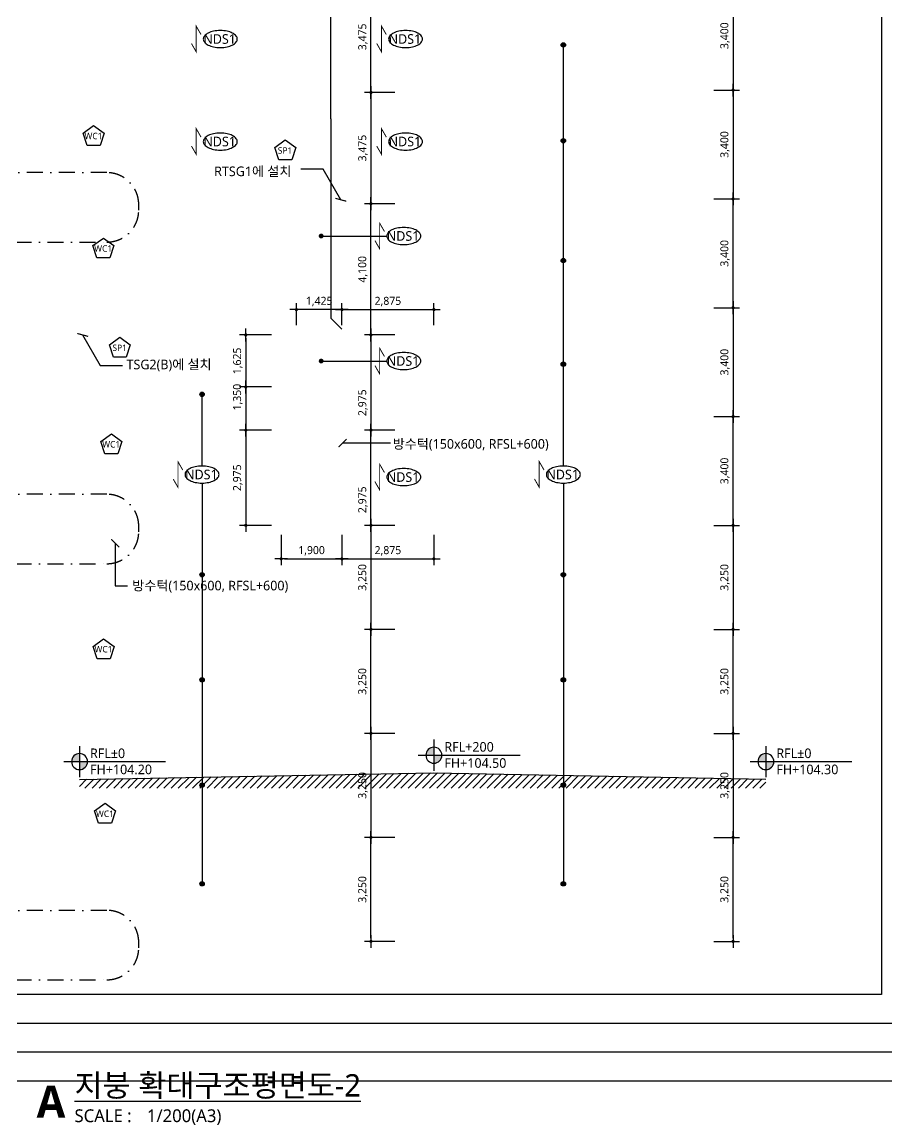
# Model space of a CAD drawing. Header units: millimetres. Extents: x 5446 to 585647, y 2414 to 57106.
# Drawn here: x 528522 to 555566, y 2528 to 36988 of the extents above; entities that cross this region are included whole.
import ezdxf
from ezdxf.enums import TextEntityAlignment as Align

# ---------------------------------------------------------------- set-up
doc = ezdxf.new("R2010")
doc.units = ezdxf.units.MM
doc.header["$LTSCALE"] = 100
doc.linetypes.add('DASHDOT-GAUN', pattern=[10, 5, -2.5, 0, -2.5])
doc.layers.get('DEFPOINTS').update_dxf_attribs({"color": 137})
for name, color, linetype in [('DIM-INT', 7, 'Continuous'), ('ELE-7', 7, 'Continuous'), ('HAT', 8, 'Continuous'), ('S-COL', 2, 'Continuous'), ('S-SYM', 6, 'Continuous'), ('SYM', 6, 'Continuous'), ('SYM-LEAD', 6, 'Continuous'), ('SYM-LEVEL', 7, 'Continuous'), ('TAG', 6, 'Continuous'), ('TEX', 3, 'Continuous'), ('TEXT', 3, 'Continuous')]:
    doc.layers.add(name, color=color, linetype=linetype)
doc.layers.add('TEMP', color=171, linetype='Continuous', plot=False)
doc.styles.add('$0$스타일1', font='malgun.ttf')
doc.styles.get("Standard").update_dxf_attribs({"font": 'malgun.ttf'})
doc.styles.add('스타일1', font='malgun.ttf')
doc.styles.add('스타일2', font='malgunbd.ttf')
doc.linetypes.add('WIREMESH2', pattern='A,5,-0.25,["X",Standard,S=1,R=0,X=-0.32,Y=-0.5],-0.25', length=5.5)
doc.dimstyles.new('CJA', dxfattribs={"dimscale": 300, "dimtxt": 2.7, "dimasz": 1, "dimexe": 2, "dimexo": 3, "dimgap": 1, "dimtad": 1, "dimdec": 0, "dimzin": 1, "dimdsep": 46, "dimlunit": 6, "dimtxsty": '$0$스타일1', "dimblk": 'CJDOT', "dimcen": 0.09, "dimdle": 1, "dimclrd": 256, "dimclre": 256, "dimclrt": 3, "dimadec": 0, "dimazin": 0, "dimtfac": 1, "dimtdec": 0, "dimtix": 1, "dimtmove": 2, "dimatfit": 3, "dimldrblk": 'CJDOT', "dimfxl": 1, "dimtolj": 1, "dimtzin": 1, "dimarcsym": 0})
doc.dimstyles.new('DIM-QD 1', dxfattribs={"dimtxt": 3, "dimasz": 1.5, "dimexe": 1, "dimexo": 0, "dimgap": 1, "dimtad": 1, "dimdec": 3, "dimdsep": 46, "dimlunit": 6, "dimtxsty": '스타일1', "dimblk1": 'ARCHTICK', "dimblk2": 'ARCHTICK', "dimsah": 1, "dimcen": 0, "dimclrd": 256, "dimclre": 256, "dimclrt": 3, "dimazin": 2, "dimtfac": 1, "dimtdec": 3, "dimtix": 1, "dimtmove": 2, "dimatfit": 3, "dimldrblk": 'ARCHTICK', "dimfxl": 1, "dimtolj": 1, "dimtzin": 0, "dimarcsym": 0})

# ---------------------------------------------------------------- blocks, each defined once
blk = doc.blocks.new('CJDOT')
blk.add_line((-2, 0), (2, 0))
at = {"const_width": 0.5}
blk.add_lwpolyline([(-0.25, 0, 1), (0.25, 0, 1)], format="xyb", close=True, dxfattribs=at)
blk = doc.blocks.new('*D182')
at = {"layer": 'DEFPOINTS', "color": 0, "transparency": 16777216}
for p in [(539432, 11512), (540480, 11512), (540480, 8262)]:
    blk.add_point(p, dxfattribs=at)
at = {"layer": 'DIM-INT', "lineweight": -2, "transparency": 16777216}
for p, q in [((540180, 11512), (539232, 11512)), ((539432, 8362), (539432, 11412)), ((540180, 8262), (539232, 8262))]:
    blk.add_line(p, q, dxfattribs=at)
at = {"layer": 'DIM-INT', "lineweight": -2, "transparency": 16777216, "xscale": 100, "yscale": 100, "zscale": 100}
for p, rotation in [((539432, 11512), 90), ((539432, 8262), 270)]:
    blk.add_blockref('CJDOT', p, dxfattribs=dict(at, rotation=rotation))
at = {"layer": 'DIM-INT', "color": 3, "transparency": 16777216, "insert": (539182, 9887), "char_height": 250, "attachment_point": 5, "rotation": 90, "style": '$0$스타일1'}
blk.add_mtext('\\A1;3,250', dxfattribs=at)
blk = doc.blocks.new('*D183')
at = {"layer": 'DEFPOINTS', "color": 0, "transparency": 16777216}
for p in [(540480, 14762), (539432, 11512), (540480, 11512)]:
    blk.add_point(p, dxfattribs=at)
at = {"layer": 'DIM-INT', "lineweight": -2, "transparency": 16777216}
for p, q in [((540180, 14762), (539232, 14762)), ((539432, 14662), (539432, 11612)), ((540180, 11512), (539232, 11512))]:
    blk.add_line(p, q, dxfattribs=at)
at = {"layer": 'DIM-INT', "lineweight": -2, "transparency": 16777216, "xscale": 100, "yscale": 100, "zscale": 100}
for p, rotation in [((539432, 14762), 90), ((539432, 11512), 270)]:
    blk.add_blockref('CJDOT', p, dxfattribs=dict(at, rotation=rotation))
at = {"layer": 'DIM-INT', "color": 3, "transparency": 16777216, "insert": (539182, 13137), "char_height": 250, "attachment_point": 5, "rotation": 90, "style": '$0$스타일1'}
blk.add_mtext('\\A1;3,250', dxfattribs=at)
blk = doc.blocks.new('*D184')
at = {"layer": 'DEFPOINTS', "color": 0, "transparency": 16777216}
for p in [(539432, 18012), (540480, 18012), (540480, 14762)]:
    blk.add_point(p, dxfattribs=at)
at = {"layer": 'DIM-INT', "lineweight": -2, "transparency": 16777216}
for p, q in [((540180, 18012), (539232, 18012)), ((539432, 14862), (539432, 17912)), ((540180, 14762), (539232, 14762))]:
    blk.add_line(p, q, dxfattribs=at)
at = {"layer": 'DIM-INT', "lineweight": -2, "transparency": 16777216, "xscale": 100, "yscale": 100, "zscale": 100}
for p, rotation in [((539432, 18012), 90), ((539432, 14762), 270)]:
    blk.add_blockref('CJDOT', p, dxfattribs=dict(at, rotation=rotation))
at = {"layer": 'DIM-INT', "color": 3, "transparency": 16777216, "insert": (539182, 16387), "char_height": 250, "attachment_point": 5, "rotation": 90, "style": '$0$스타일1'}
blk.add_mtext('\\A1;3,250', dxfattribs=at)
blk = doc.blocks.new('*D185')
at = {"layer": 'DEFPOINTS', "color": 0, "transparency": 16777216}
for p in [(540480, 21262), (539432, 18012), (540480, 18012)]:
    blk.add_point(p, dxfattribs=at)
at = {"layer": 'DIM-INT', "lineweight": -2, "transparency": 16777216}
for p, q in [((540180, 21262), (539232, 21262)), ((539432, 21162), (539432, 18112)), ((540180, 18012), (539232, 18012))]:
    blk.add_line(p, q, dxfattribs=at)
at = {"layer": 'DIM-INT', "lineweight": -2, "transparency": 16777216, "xscale": 100, "yscale": 100, "zscale": 100}
for p, rotation in [((539432, 21262), 90), ((539432, 18012), 270)]:
    blk.add_blockref('CJDOT', p, dxfattribs=dict(at, rotation=rotation))
at = {"layer": 'DIM-INT', "color": 3, "transparency": 16777216, "insert": (539182, 19637), "char_height": 250, "attachment_point": 5, "rotation": 90, "style": '$0$스타일1'}
blk.add_mtext('\\A1;3,250', dxfattribs=at)
blk = doc.blocks.new('*D186')
at = {"layer": 'DEFPOINTS', "color": 0, "transparency": 16777216}
for p in [(539432, 24237), (540480, 24237), (540480, 21262)]:
    blk.add_point(p, dxfattribs=at)
at = {"layer": 'DIM-INT', "lineweight": -2, "transparency": 16777216}
for p, q in [((540180, 24237), (539232, 24237)), ((539432, 21362), (539432, 24137)), ((540180, 21262), (539232, 21262))]:
    blk.add_line(p, q, dxfattribs=at)
at = {"layer": 'DIM-INT', "lineweight": -2, "transparency": 16777216, "xscale": 100, "yscale": 100, "zscale": 100}
for p, rotation in [((539432, 24237), 90), ((539432, 21262), 270)]:
    blk.add_blockref('CJDOT', p, dxfattribs=dict(at, rotation=rotation))
at = {"layer": 'DIM-INT', "color": 3, "transparency": 16777216, "insert": (539182, 22062), "char_height": 250, "attachment_point": 5, "rotation": 90, "style": '$0$스타일1'}
blk.add_mtext('\\A1;2,975', dxfattribs=at)
blk = doc.blocks.new('*D187')
at = {"layer": 'DEFPOINTS', "color": 0, "transparency": 16777216}
for p in [(540480, 27212), (539432, 24237), (540480, 24237)]:
    blk.add_point(p, dxfattribs=at)
at = {"layer": 'DIM-INT', "lineweight": -2, "transparency": 16777216}
for p, q in [((540180, 27212), (539232, 27212)), ((539432, 27112), (539432, 24337)), ((540180, 24237), (539232, 24237))]:
    blk.add_line(p, q, dxfattribs=at)
at = {"layer": 'DIM-INT', "lineweight": -2, "transparency": 16777216, "xscale": 100, "yscale": 100, "zscale": 100}
for p, rotation in [((539432, 27212), 90), ((539432, 24237), 270)]:
    blk.add_blockref('CJDOT', p, dxfattribs=dict(at, rotation=rotation))
at = {"layer": 'DIM-INT', "color": 3, "transparency": 16777216, "insert": (539182, 25094), "char_height": 250, "attachment_point": 5, "rotation": 90, "style": '$0$스타일1'}
blk.add_mtext('\\A1;2,975', dxfattribs=at)
blk = doc.blocks.new('*D188')
at = {"layer": 'DEFPOINTS', "color": 0, "transparency": 16777216}
for p in [(539432, 31312), (540480, 31312), (540480, 27212)]:
    blk.add_point(p, dxfattribs=at)
at = {"layer": 'DIM-INT', "lineweight": -2, "transparency": 16777216}
for p, q in [((540180, 31312), (539232, 31312)), ((539432, 27312), (539432, 31212)), ((540180, 27212), (539232, 27212))]:
    blk.add_line(p, q, dxfattribs=at)
at = {"layer": 'DIM-INT', "lineweight": -2, "transparency": 16777216, "xscale": 100, "yscale": 100, "zscale": 100}
for p, rotation in [((539432, 31312), 90), ((539432, 27212), 270)]:
    blk.add_blockref('CJDOT', p, dxfattribs=dict(at, rotation=rotation))
at = {"layer": 'DIM-INT', "color": 3, "transparency": 16777216, "insert": (539182, 29262), "char_height": 250, "attachment_point": 5, "rotation": 90, "style": '$0$스타일1'}
blk.add_mtext('\\A1;4,100', dxfattribs=at)
blk = doc.blocks.new('*D189')
at = {"layer": 'DEFPOINTS', "color": 0, "transparency": 16777216}
for p in [(540480, 34787), (539432, 31312), (540480, 31312)]:
    blk.add_point(p, dxfattribs=at)
at = {"layer": 'DIM-INT', "lineweight": -2, "transparency": 16777216}
for p, q in [((540180, 34787), (539232, 34787)), ((539432, 34687), (539432, 31412)), ((540180, 31312), (539232, 31312))]:
    blk.add_line(p, q, dxfattribs=at)
at = {"layer": 'DIM-INT', "lineweight": -2, "transparency": 16777216, "xscale": 100, "yscale": 100, "zscale": 100}
for p, rotation in [((539432, 34787), 90), ((539432, 31312), 270)]:
    blk.add_blockref('CJDOT', p, dxfattribs=dict(at, rotation=rotation))
at = {"layer": 'DIM-INT', "color": 3, "transparency": 16777216, "insert": (539182, 33050), "char_height": 250, "attachment_point": 5, "rotation": 90, "style": '$0$스타일1'}
blk.add_mtext('\\A1;3,475', dxfattribs=at)
blk = doc.blocks.new('*D190')
at = {"layer": 'DEFPOINTS', "color": 0, "transparency": 16777216}
for p in [(539432, 38262), (540480, 38262), (540480, 34787)]:
    blk.add_point(p, dxfattribs=at)
at = {"layer": 'DIM-INT', "lineweight": -2, "transparency": 16777216}
for p, q in [((540180, 38262), (539232, 38262)), ((539432, 34887), (539432, 38162)), ((540180, 34787), (539232, 34787))]:
    blk.add_line(p, q, dxfattribs=at)
at = {"layer": 'DIM-INT', "lineweight": -2, "transparency": 16777216, "xscale": 100, "yscale": 100, "zscale": 100}
for p, rotation in [((539432, 38262), 90), ((539432, 34787), 270)]:
    blk.add_blockref('CJDOT', p, dxfattribs=dict(at, rotation=rotation))
at = {"layer": 'DIM-INT', "color": 3, "transparency": 16777216, "insert": (539182, 36525), "char_height": 250, "attachment_point": 5, "rotation": 90, "style": '$0$스타일1'}
blk.add_mtext('\\A1;3,475', dxfattribs=at)
blk = doc.blocks.new('*D195')
at = {"layer": 'DEFPOINTS', "color": 0, "transparency": 16777216}
for p in [(549851, 38262), (549851, 34862), (550754, 34862)]:
    blk.add_point(p, dxfattribs=at)
at = {"layer": 'DIM-INT', "lineweight": -2, "transparency": 16777216}
for p, q in [((550151, 38262), (550954, 38262)), ((550754, 38162), (550754, 34962)), ((550151, 34862), (550954, 34862))]:
    blk.add_line(p, q, dxfattribs=at)
at = {"layer": 'DIM-INT', "lineweight": -2, "transparency": 16777216, "xscale": 100, "yscale": 100, "zscale": 100}
for p, rotation in [((550754, 38262), 90), ((550754, 34862), 270)]:
    blk.add_blockref('CJDOT', p, dxfattribs=dict(at, rotation=rotation))
at = {"layer": 'DIM-INT', "color": 3, "transparency": 16777216, "insert": (550504, 36562), "char_height": 250, "attachment_point": 5, "rotation": 90, "style": '$0$스타일1'}
blk.add_mtext('\\A1;3,400', dxfattribs=at)
blk = doc.blocks.new('*D196')
at = {"layer": 'DEFPOINTS', "color": 0, "transparency": 16777216}
for p in [(549851, 34862), (549851, 31462), (550754, 31462)]:
    blk.add_point(p, dxfattribs=at)
at = {"layer": 'DIM-INT', "lineweight": -2, "transparency": 16777216}
for p, q in [((550151, 34862), (550954, 34862)), ((550754, 34762), (550754, 31562)), ((550151, 31462), (550954, 31462))]:
    blk.add_line(p, q, dxfattribs=at)
at = {"layer": 'DIM-INT', "lineweight": -2, "transparency": 16777216, "xscale": 100, "yscale": 100, "zscale": 100}
for p, rotation in [((550754, 34862), 90), ((550754, 31462), 270)]:
    blk.add_blockref('CJDOT', p, dxfattribs=dict(at, rotation=rotation))
at = {"layer": 'DIM-INT', "color": 3, "transparency": 16777216, "insert": (550504, 33162), "char_height": 250, "attachment_point": 5, "rotation": 90, "style": '$0$스타일1'}
blk.add_mtext('\\A1;3,400', dxfattribs=at)
blk = doc.blocks.new('*D197')
at = {"layer": 'DEFPOINTS', "color": 0, "transparency": 16777216}
for p in [(549851, 31462), (550754, 31462), (549851, 28062)]:
    blk.add_point(p, dxfattribs=at)
at = {"layer": 'DIM-INT', "lineweight": -2, "transparency": 16777216}
for p, q in [((550151, 31462), (550954, 31462)), ((550754, 28162), (550754, 31362)), ((550151, 28062), (550954, 28062))]:
    blk.add_line(p, q, dxfattribs=at)
at = {"layer": 'DIM-INT', "lineweight": -2, "transparency": 16777216, "xscale": 100, "yscale": 100, "zscale": 100}
for p, rotation in [((550754, 31462), 90), ((550754, 28062), 270)]:
    blk.add_blockref('CJDOT', p, dxfattribs=dict(at, rotation=rotation))
at = {"layer": 'DIM-INT', "color": 3, "transparency": 16777216, "insert": (550504, 29762), "char_height": 250, "attachment_point": 5, "rotation": 90, "style": '$0$스타일1'}
blk.add_mtext('\\A1;3,400', dxfattribs=at)
blk = doc.blocks.new('*D198')
at = {"layer": 'DEFPOINTS', "color": 0, "transparency": 16777216}
for p in [(549851, 28062), (549851, 24662), (550754, 24662)]:
    blk.add_point(p, dxfattribs=at)
at = {"layer": 'DIM-INT', "lineweight": -2, "transparency": 16777216}
for p, q in [((550151, 28062), (550954, 28062)), ((550754, 27962), (550754, 24762)), ((550151, 24662), (550954, 24662))]:
    blk.add_line(p, q, dxfattribs=at)
at = {"layer": 'DIM-INT', "lineweight": -2, "transparency": 16777216, "xscale": 100, "yscale": 100, "zscale": 100}
for p, rotation in [((550754, 28062), 90), ((550754, 24662), 270)]:
    blk.add_blockref('CJDOT', p, dxfattribs=dict(at, rotation=rotation))
at = {"layer": 'DIM-INT', "color": 3, "transparency": 16777216, "insert": (550504, 26362), "char_height": 250, "attachment_point": 5, "rotation": 90, "style": '$0$스타일1'}
blk.add_mtext('\\A1;3,400', dxfattribs=at)
blk = doc.blocks.new('*D199')
at = {"layer": 'DEFPOINTS', "color": 0, "transparency": 16777216}
for p in [(549851, 24662), (550754, 24662), (549851, 21262)]:
    blk.add_point(p, dxfattribs=at)
at = {"layer": 'DIM-INT', "lineweight": -2, "transparency": 16777216}
for p, q in [((550151, 24662), (550954, 24662)), ((550754, 21362), (550754, 24562)), ((550151, 21262), (550954, 21262))]:
    blk.add_line(p, q, dxfattribs=at)
at = {"layer": 'DIM-INT', "lineweight": -2, "transparency": 16777216, "xscale": 100, "yscale": 100, "zscale": 100}
for p, rotation in [((550754, 24662), 90), ((550754, 21262), 270)]:
    blk.add_blockref('CJDOT', p, dxfattribs=dict(at, rotation=rotation))
at = {"layer": 'DIM-INT', "color": 3, "transparency": 16777216, "insert": (550504, 22962), "char_height": 250, "attachment_point": 5, "rotation": 90, "style": '$0$스타일1'}
blk.add_mtext('\\A1;3,400', dxfattribs=at)
blk = doc.blocks.new('*D200')
at = {"layer": 'DEFPOINTS', "color": 0, "transparency": 16777216}
for p in [(549851, 21262), (549851, 18012), (550754, 18012)]:
    blk.add_point(p, dxfattribs=at)
at = {"layer": 'DIM-INT', "lineweight": -2, "transparency": 16777216}
for p, q in [((550151, 21262), (550954, 21262)), ((550754, 21162), (550754, 18112)), ((550151, 18012), (550954, 18012))]:
    blk.add_line(p, q, dxfattribs=at)
at = {"layer": 'DIM-INT', "lineweight": -2, "transparency": 16777216, "xscale": 100, "yscale": 100, "zscale": 100}
for p, rotation in [((550754, 21262), 90), ((550754, 18012), 270)]:
    blk.add_blockref('CJDOT', p, dxfattribs=dict(at, rotation=rotation))
at = {"layer": 'DIM-INT', "color": 3, "transparency": 16777216, "insert": (550504, 19637), "char_height": 250, "attachment_point": 5, "rotation": 90, "style": '$0$스타일1'}
blk.add_mtext('\\A1;3,250', dxfattribs=at)
blk = doc.blocks.new('*D201')
at = {"layer": 'DEFPOINTS', "color": 0, "transparency": 16777216}
for p in [(549851, 18012), (550754, 18012), (549851, 14762)]:
    blk.add_point(p, dxfattribs=at)
at = {"layer": 'DIM-INT', "lineweight": -2, "transparency": 16777216}
for p, q in [((550151, 18012), (550954, 18012)), ((550754, 14862), (550754, 17912)), ((550151, 14762), (550954, 14762))]:
    blk.add_line(p, q, dxfattribs=at)
at = {"layer": 'DIM-INT', "lineweight": -2, "transparency": 16777216, "xscale": 100, "yscale": 100, "zscale": 100}
for p, rotation in [((550754, 18012), 90), ((550754, 14762), 270)]:
    blk.add_blockref('CJDOT', p, dxfattribs=dict(at, rotation=rotation))
at = {"layer": 'DIM-INT', "color": 3, "transparency": 16777216, "insert": (550504, 16387), "char_height": 250, "attachment_point": 5, "rotation": 90, "style": '$0$스타일1'}
blk.add_mtext('\\A1;3,250', dxfattribs=at)
blk = doc.blocks.new('*D202')
at = {"layer": 'DEFPOINTS', "color": 0, "transparency": 16777216}
for p in [(549851, 11512), (550754, 11512), (549851, 8262)]:
    blk.add_point(p, dxfattribs=at)
at = {"layer": 'DIM-INT', "lineweight": -2, "transparency": 16777216}
for p, q in [((550151, 11512), (550954, 11512)), ((550754, 8362), (550754, 11412)), ((550151, 8262), (550954, 8262))]:
    blk.add_line(p, q, dxfattribs=at)
at = {"layer": 'DIM-INT', "lineweight": -2, "transparency": 16777216, "xscale": 100, "yscale": 100, "zscale": 100}
for p, rotation in [((550754, 11512), 90), ((550754, 8262), 270)]:
    blk.add_blockref('CJDOT', p, dxfattribs=dict(at, rotation=rotation))
at = {"layer": 'DIM-INT', "color": 3, "transparency": 16777216, "insert": (550504, 9887), "char_height": 250, "attachment_point": 5, "rotation": 90, "style": '$0$스타일1'}
blk.add_mtext('\\A1;3,250', dxfattribs=at)
blk = doc.blocks.new('*D203')
at = {"layer": 'DEFPOINTS', "color": 0, "transparency": 16777216}
for p in [(549851, 14762), (549851, 11512), (550754, 11512)]:
    blk.add_point(p, dxfattribs=at)
at = {"layer": 'DIM-INT', "lineweight": -2, "transparency": 16777216}
for p, q in [((550151, 14762), (550954, 14762)), ((550754, 14662), (550754, 11612)), ((550151, 11512), (550954, 11512))]:
    blk.add_line(p, q, dxfattribs=at)
at = {"layer": 'DIM-INT', "lineweight": -2, "transparency": 16777216, "xscale": 100, "yscale": 100, "zscale": 100}
for p, rotation in [((550754, 14762), 90), ((550754, 11512), 270)]:
    blk.add_blockref('CJDOT', p, dxfattribs=dict(at, rotation=rotation))
at = {"layer": 'DIM-INT', "color": 3, "transparency": 16777216, "insert": (550504, 13137), "char_height": 250, "attachment_point": 5, "rotation": 90, "style": '$0$스타일1'}
blk.add_mtext('\\A1;3,250', dxfattribs=at)
blk = doc.blocks.new('*D207')
at = {"layer": 'DEFPOINTS', "color": 0, "transparency": 16777216}
for p in [(541399, 28004), (538524, 27212), (541399, 27212)]:
    blk.add_point(p, dxfattribs=at)
at = {"layer": 'DIM-INT', "lineweight": -2, "transparency": 16777216}
for p, q in [((538524, 27512), (538524, 28204)), ((538624, 28004), (541299, 28004)), ((541399, 27512), (541399, 28204))]:
    blk.add_line(p, q, dxfattribs=at)
at = {"layer": 'DIM-INT', "lineweight": -2, "transparency": 16777216, "xscale": 100, "yscale": 100, "zscale": 100, "rotation": 180}
blk.add_blockref('CJDOT', (538524, 28004), dxfattribs=at)
at = {"layer": 'DIM-INT', "lineweight": -2, "transparency": 16777216, "xscale": 100, "yscale": 100, "zscale": 100}
blk.add_blockref('CJDOT', (541399, 28004), dxfattribs=at)
at = {"layer": 'DIM-INT', "color": 3, "transparency": 16777216, "insert": (539962, 28255), "char_height": 250, "attachment_point": 5, "style": '$0$스타일1'}
blk.add_mtext('\\A1;2,875', dxfattribs=at)
blk = doc.blocks.new('*D208')
at = {"layer": 'DEFPOINTS', "color": 0, "transparency": 16777216}
for p in [(537099, 28004), (537099, 27212), (538524, 27212)]:
    blk.add_point(p, dxfattribs=at)
at = {"layer": 'DIM-INT', "lineweight": -2, "transparency": 16777216}
for p, q in [((537099, 27512), (537099, 28204)), ((538424, 28004), (537199, 28004)), ((538524, 27512), (538524, 28204))]:
    blk.add_line(p, q, dxfattribs=at)
at = {"layer": 'DIM-INT', "lineweight": -2, "transparency": 16777216, "xscale": 100, "yscale": 100, "zscale": 100, "rotation": 180}
blk.add_blockref('CJDOT', (537099, 28004), dxfattribs=at)
at = {"layer": 'DIM-INT', "lineweight": -2, "transparency": 16777216, "xscale": 100, "yscale": 100, "zscale": 100}
blk.add_blockref('CJDOT', (538524, 28004), dxfattribs=at)
at = {"layer": 'DIM-INT', "color": 3, "transparency": 16777216, "insert": (537812, 28255), "char_height": 250, "attachment_point": 5, "style": '$0$스타일1'}
blk.add_mtext('\\A1;1,425', dxfattribs=at)
blk = doc.blocks.new('dwgtitle')
at = {"layer": 'SYM', "color": 3, "style": '스타일1'}
blk.add_text('SCALE :', height=4, dxfattribs=at).set_placement((12.25, -1.4))
for tag, p, height in [('%%UTITLE', (12.25, 6.59), 7), ('1/100', (34.89, -1.4), 4)]:
    blk.add_attdef(tag, p, '', height=height, dxfattribs=at)
at = {"layer": 'SYM', "color": 6, "style": '스타일2'}
blk.add_attdef('A', text='', height=10, dxfattribs=at).set_placement((4.89, 5), align=Align.MIDDLE)
blk = doc.blocks.new('st-slab')
at = {"layer": 'S-SYM', "color": 7, "const_width": 30}
blk.add_lwpolyline([(150, 540), (0, 800), (0, 0), (-150, 260)], dxfattribs=at)
at = {"layer": 'S-SYM'}
blk.add_lwpolyline([(1284, 400, 0.174705), (1251, 490, 0.104203), (1128, 588, 0.064948), (967, 644, 0.051099), (752, 666, 0.051099), (538, 644, 0.064948), (377, 588, 0.104203), (254, 490, 0.174705), (221, 400, 0.174705), (254, 310, 0.104203), (377, 212, 0.064948), (538, 156, 0.051099), (752, 134, 0.051099), (967, 156, 0.064948), (1128, 212, 0.104203), (1251, 310, 0.174705)], format="xyb", close=True, dxfattribs=at)
at = {"layer": 'S-SYM', "color": 3, "style": '스타일1'}
blk.add_attdef('SLAB', text='', height=300, dxfattribs=at).set_placement((731, 402), align=Align.MIDDLE)
blk = doc.blocks.new('_ARCHTICK')
at = {"color": 0, "linetype": 'ByBlock', "const_width": 0.15}
blk.add_lwpolyline([(-0.5, -0.5), (0.5, 0.5)], dxfattribs=at)
blk = doc.blocks.new('*D493')
at = {"layer": 'DEFPOINTS', "color": 0, "transparency": 16777216}
for p in [(536624, 21262), (538524, 21262), (538524, 20215)]:
    blk.add_point(p, dxfattribs=at)
at = {"layer": 'DIM-INT', "lineweight": -2, "transparency": 16777216}
for p, q in [((536624, 20962), (536624, 20015)), ((538524, 20962), (538524, 20015)), ((536724, 20215), (538424, 20215))]:
    blk.add_line(p, q, dxfattribs=at)
at = {"layer": 'DIM-INT', "lineweight": -2, "transparency": 16777216, "xscale": 100, "yscale": 100, "zscale": 100, "rotation": 180}
blk.add_blockref('CJDOT', (536624, 20215), dxfattribs=at)
at = {"layer": 'DIM-INT', "lineweight": -2, "transparency": 16777216, "xscale": 100, "yscale": 100, "zscale": 100}
blk.add_blockref('CJDOT', (538524, 20215), dxfattribs=at)
at = {"layer": 'DIM-INT', "color": 3, "transparency": 16777216, "insert": (537574, 20466), "char_height": 250, "attachment_point": 5, "style": '$0$스타일1'}
blk.add_mtext('\\A1;1,900', dxfattribs=at)
blk = doc.blocks.new('*D494')
at = {"layer": 'DEFPOINTS', "color": 0, "transparency": 16777216}
for p in [(538524, 21262), (541399, 21262), (541399, 20215)]:
    blk.add_point(p, dxfattribs=at)
at = {"layer": 'DIM-INT', "lineweight": -2, "transparency": 16777216}
for p, q in [((538524, 20962), (538524, 20015)), ((541399, 20962), (541399, 20015)), ((538624, 20215), (541299, 20215))]:
    blk.add_line(p, q, dxfattribs=at)
at = {"layer": 'DIM-INT', "lineweight": -2, "transparency": 16777216, "xscale": 100, "yscale": 100, "zscale": 100, "rotation": 180}
blk.add_blockref('CJDOT', (538524, 20215), dxfattribs=at)
at = {"layer": 'DIM-INT', "lineweight": -2, "transparency": 16777216, "xscale": 100, "yscale": 100, "zscale": 100}
blk.add_blockref('CJDOT', (541399, 20215), dxfattribs=at)
at = {"layer": 'DIM-INT', "color": 3, "transparency": 16777216, "insert": (539962, 20465), "char_height": 250, "attachment_point": 5, "style": '$0$스타일1'}
blk.add_mtext('\\A1;2,875', dxfattribs=at)
blk = doc.blocks.new('*D495')
at = {"layer": 'DEFPOINTS', "color": 0, "transparency": 16777216}
for p in [(536624, 27212), (535519, 25587), (536624, 25587)]:
    blk.add_point(p, dxfattribs=at)
at = {"layer": 'DIM-INT', "lineweight": -2, "transparency": 16777216}
for p, q in [((536324, 27212), (535319, 27212)), ((535519, 27112), (535519, 25687)), ((536324, 25587), (535319, 25587))]:
    blk.add_line(p, q, dxfattribs=at)
at = {"layer": 'DIM-INT', "lineweight": -2, "transparency": 16777216, "xscale": 100, "yscale": 100, "zscale": 100}
for p, rotation in [((535519, 27212), 90), ((535519, 25587), 270)]:
    blk.add_blockref('CJDOT', p, dxfattribs=dict(at, rotation=rotation))
at = {"layer": 'DIM-INT', "color": 3, "transparency": 16777216, "insert": (535268, 26400), "char_height": 250, "attachment_point": 5, "rotation": 90, "style": '$0$스타일1'}
blk.add_mtext('\\A1;1,625', dxfattribs=at)
blk = doc.blocks.new('*D496')
at = {"layer": 'DEFPOINTS', "color": 0, "transparency": 16777216}
for p in [(536624, 25587), (535519, 24237), (536624, 24237)]:
    blk.add_point(p, dxfattribs=at)
at = {"layer": 'DIM-INT', "lineweight": -2, "transparency": 16777216}
for p, q in [((536324, 25587), (535319, 25587)), ((535519, 25487), (535519, 24337)), ((536324, 24237), (535319, 24237))]:
    blk.add_line(p, q, dxfattribs=at)
at = {"layer": 'DIM-INT', "lineweight": -2, "transparency": 16777216, "xscale": 100, "yscale": 100, "zscale": 100}
for p, rotation in [((535519, 25587), 90), ((535519, 24237), 270)]:
    blk.add_blockref('CJDOT', p, dxfattribs=dict(at, rotation=rotation))
at = {"layer": 'DIM-INT', "color": 3, "transparency": 16777216, "insert": (535268, 25268), "char_height": 250, "attachment_point": 5, "rotation": 90, "style": '$0$스타일1'}
blk.add_mtext('\\A1;1,350', dxfattribs=at)
blk = doc.blocks.new('*D497')
at = {"layer": 'DEFPOINTS', "color": 0, "transparency": 16777216}
for p in [(536624, 24237), (535519, 21262), (536624, 21262)]:
    blk.add_point(p, dxfattribs=at)
at = {"layer": 'DIM-INT', "lineweight": -2, "transparency": 16777216}
for p, q in [((536324, 24237), (535319, 24237)), ((535519, 24137), (535519, 21362)), ((536324, 21262), (535319, 21262))]:
    blk.add_line(p, q, dxfattribs=at)
at = {"layer": 'DIM-INT', "lineweight": -2, "transparency": 16777216, "xscale": 100, "yscale": 100, "zscale": 100}
for p, rotation in [((535519, 24237), 90), ((535519, 21262), 270)]:
    blk.add_blockref('CJDOT', p, dxfattribs=dict(at, rotation=rotation))
at = {"layer": 'DIM-INT', "color": 3, "transparency": 16777216, "insert": (535269, 22750), "char_height": 250, "attachment_point": 5, "rotation": 90, "style": '$0$스타일1'}
blk.add_mtext('\\A1;2,975', dxfattribs=at)
blk = doc.blocks.new('LEVEL1')
at = {"layer": 'SYM-LEVEL'}
h = blk.add_hatch(color=6, dxfattribs=at)
edge = h.paths.add_edge_path()
edge.add_ellipse((4.87, 0), major_axis=(1.77, 1.77), ratio=1, start_angle=405, end_angle=495)
edge.add_line((2.37, 0), (4.87, 0))
edge.add_line((4.87, 0), (4.87, 2.5))
edge = h.paths.add_edge_path()
edge.add_ellipse((4.87, 0), major_axis=(1.77, 1.77), ratio=1, start_angle=225, end_angle=315)
edge.add_line((7.37, 0), (4.87, 0))
edge.add_line((4.87, 0), (4.87, -2.5))
at = {"layer": 'SYM-LEVEL', "color": 6}
for p, q in [((4.87, 4.87), (4.87, -4.87)), ((0, 0), (9.74, 0)), ((9.07, 0), (31.8, 0))]:
    blk.add_line(p, q, dxfattribs=at)
blk.add_ellipse((4.87, 0), major_axis=(1.77, 1.77), ratio=1, start_param=5.497787, end_param=11.780972, dxfattribs=at)
at = {"layer": 'SYM-LEVEL', "color": 3, "style": '스타일1'}
for tag, p in [('1층-바닥마감', (8.16, 1.11)), ('EL-+100', (8.16, -3.93))]:
    blk.add_attdef(tag, p, '', height=3, dxfattribs=at)

msp = doc.modelspace()

# ---------------------------------------------------------------- hatches: boundary and pattern name
at = {"layer": 'HAT'}
h = msp.add_hatch(dxfattribs=at)
h.set_pattern_fill('ANSI31', color=256, scale=50)
h.set_pattern_definition([(45, (102499.03, -36644.6), (-112.2532, 112.2532), [])])
h.paths.add_polyline_path([(530319, 13052.5), (530319, 13325.7), (541399, 13529.8), (551779, 13329.8), (551779, 13052.6)])
at = {"layer": 'SYM-LEAD'}
h = msp.add_hatch(color=256, dxfattribs=at)
h.dxf.hatch_style = 1
h.paths.add_polyline_path([(545516.3, 36273.7, 1), (545378.4, 36273.7, 1)])
h = msp.add_hatch(color=256, dxfattribs=at)
h.dxf.hatch_style = 1
h.paths.add_polyline_path([(545516.3, 33279.4, 1), (545378.4, 33279.4, 1)])
h = msp.add_hatch(color=256, dxfattribs=at)
h.dxf.hatch_style = 1
h.paths.add_polyline_path([(545516.3, 29535.4, 1), (545378.4, 29535.4, 1)])
h = msp.add_hatch(color=256, dxfattribs=at)
h.dxf.hatch_style = 1
h.paths.add_polyline_path([(545516.3, 26299.9, 1), (545378.4, 26299.9, 1)])
h = msp.add_hatch(color=256, dxfattribs=at)
h.dxf.hatch_style = 1
h.paths.add_polyline_path([(534219.2, 25355.3, 1), (534081.3, 25355.3, 1)])
h = msp.add_hatch(color=256, dxfattribs=at)
h.dxf.hatch_style = 1
h.paths.add_polyline_path([(534219.2, 19718.8, 1), (534081.3, 19718.8, 1)])
h = msp.add_hatch(color=256, dxfattribs=at)
h.dxf.hatch_style = 1
h.paths.add_polyline_path([(545516.3, 19718.8, 1), (545378.4, 19718.8, 1)])
h = msp.add_hatch(color=256, dxfattribs=at)
h.dxf.hatch_style = 1
h.paths.add_polyline_path([(534219.2, 16437, 1), (534081.3, 16437, 1)])
h = msp.add_hatch(color=256, dxfattribs=at)
h.dxf.hatch_style = 1
h.paths.add_polyline_path([(545516.3, 16437, 1), (545378.4, 16437, 1)])
h = msp.add_hatch(color=256, dxfattribs=at)
h.dxf.hatch_style = 1
h.paths.add_polyline_path([(534219.2, 13143, 1), (534081.3, 13143, 1)])
h = msp.add_hatch(color=256, dxfattribs=at)
h.dxf.hatch_style = 1
h.paths.add_polyline_path([(545516.3, 13143, 1), (545378.4, 13143, 1)])
h = msp.add_hatch(color=256, dxfattribs=at)
h.dxf.hatch_style = 1
h.paths.add_polyline_path([(534219.2, 10062.9, 1), (534081.3, 10062.9, 1)])
h = msp.add_hatch(color=256, dxfattribs=at)
h.dxf.hatch_style = 1
h.paths.add_polyline_path([(545516.3, 10062.9, 1), (545378.4, 10062.9, 1)])

# ---------------------------------------------------------------- linework, layer by layer
at = {"layer": 'ELE-7'}
msp.add_lwpolyline([(530319, 13325.7), (541399, 13529.8), (551779, 13329.8)], dxfattribs=at)
at = {"layer": 'SYM', "color": 4, "linetype": 'DASHDOT-GAUN'}
for points in [[(513320.9, 31282.7), (513320.9, 31112.9, 0.4142136), (514320.9, 30112.9), (531172, 30112.9, 0.4142136), (532172, 31112.9), (532172, 31282.7, 0.4142136), (531172, 32282.7), (514320.9, 32282.7, 0.4142136)], [(513320.9, 21232.7), (513320.9, 21062.9, 0.4142136), (514320.9, 20062.9), (531172, 20062.9, 0.4142136), (532172, 21062.9), (532172, 21232.7, 0.4142136), (531172, 22232.7), (514320.9, 22232.7, 0.4142136)], [(513320.9, 8232.7), (513320.9, 8062.9, 0.4142136), (514320.9, 7062.9), (531172, 7062.9, 0.4142136), (532172, 8062.9), (532172, 8232.7, 0.4142136), (531172, 9232.7), (514320.9, 9232.7, 0.4142136)]]:
    msp.add_lwpolyline(points, format="xyb", close=True, dxfattribs=at)
at = {"layer": 'SYM-LEAD'}
for p, q in [((545447.3, 23115.7), (545447.3, 36204.8)), ((534150.3, 23115.7), (534150.3, 25355.3)), ((534150.3, 22584.5), (534150.3, 10062.9)), ((545447.3, 22584.5), (545447.3, 10062.9))]:
    msp.add_line(p, q, dxfattribs=at)
for centre in [(545447.3, 36273.7), (545447.3, 33279.4), (545447.3, 29535.4), (545447.3, 26299.9), (534150.3, 25355.3), (534150.3, 19718.8), (545447.3, 19718.8), (534150.3, 16437), (545447.3, 16437), (534150.3, 13143), (545447.3, 13143), (534150.3, 10062.9), (545447.3, 10062.9)]:
    msp.add_circle(centre, 69, dxfattribs=at)
at = {"layer": 'TAG', "color": 6, "ltscale": 0.2}
for points in [[(530760.5, 33755.3), (531088, 33517.3), (530962.9, 33132.2), (530558, 33132.2), (530432.9, 33517.3)], [(536750.6, 33303), (537078.1, 33065), (536953, 32679.9), (536548.1, 32679.9), (536423, 33065)], [(531064.2, 30240), (531391.8, 30002), (531266.7, 29616.8), (530861.8, 29616.8), (530736.6, 30002)], [(531579.1, 27138), (531906.7, 26900), (531781.6, 26514.9), (531376.6, 26514.9), (531251.5, 26900)], [(531315.2, 24122.5), (531642.8, 23884.5), (531517.6, 23499.3), (531112.7, 23499.3), (530987.6, 23884.5)], [(531074, 17719.4), (531401.5, 17481.4), (531276.4, 17096.3), (530871.5, 17096.3), (530746.4, 17481.4)], [(531119.4, 12578.1), (531447, 12340.1), (531321.9, 11955), (530917, 11955), (530791.8, 12340.1)]]:
    msp.add_lwpolyline(points, close=True, dxfattribs=at)
at = {"layer": 'TEMP'}
for points in [[(511627.1, 55500), (558099, 55500), (558099, 3900), (511627.1, 3900)], [(512527.1, 54600), (557199, 54600), (557199, 4800), (512527.1, 4800)], [(513427.1, 53700), (556299, 53700), (556299, 5700), (513427.1, 5700)], [(514327.1, 52800), (555399, 52800), (555399, 6600), (514327.1, 6600)], [(514327.1, 52800), (555399, 52800), (555399, 6600), (514327.1, 6600)]]:
    msp.add_lwpolyline(points, close=True, dxfattribs=at)
at = {"layer": 'TEX', "color": 5}
for points in [[(538174, 33959.8), (538174, 37912.2), (538524, 38262.2)], [(538174, 33959.8), (538174, 27737.2), (538524, 27387.2)]]:
    msp.add_lwpolyline(points, dxfattribs=at)

# ---------------------------------------------------------------- block references
at = {"layer": 'SYM', "linetype": 'WIREMESH2'}
ref = msp.add_blockref('st-slab', (533969, 36057), dxfattribs=at)
ref.add_attrib('SLAB', 'NDS1', dxfattribs={"color": 3, "height": 300, "style": '스타일1'}).set_placement((534700.2, 36458.6), align=Align.MIDDLE)
ref = msp.add_blockref('st-slab', (539762.2, 36057), dxfattribs=at)
ref.add_attrib('SLAB', 'NDS1', dxfattribs={"color": 3, "height": 300, "style": '스타일1'}).set_placement((540493.3, 36458.6), align=Align.MIDDLE)
ref = msp.add_blockref('st-slab', (533969, 32853.6), dxfattribs=at)
ref.add_attrib('SLAB', 'NDS1', dxfattribs={"color": 3, "height": 300, "style": '스타일1'}).set_placement((534700.2, 33255.2), align=Align.MIDDLE)
ref = msp.add_blockref('st-slab', (539762.2, 32853.6), dxfattribs=at)
ref.add_attrib('SLAB', 'NDS1', dxfattribs={"color": 3, "height": 300, "style": '스타일1'}).set_placement((540493.3, 33255.2), align=Align.MIDDLE)
ref = msp.add_blockref('st-slab', (539704.3, 29902.8), dxfattribs=at)
ref.add_attrib('SLAB', 'NDS1', dxfattribs={"color": 3, "height": 300, "style": '스타일1'}).set_placement((540435.5, 30304.4), align=Align.MIDDLE)
ref = msp.add_blockref('st-slab', (539704.3, 25996.5), dxfattribs=at)
ref.add_attrib('SLAB', 'NDS1', dxfattribs={"color": 3, "height": 300, "style": '스타일1'}).set_placement((540435.5, 26398.1), align=Align.MIDDLE)
ref = msp.add_blockref('st-slab', (533397.9, 22450.1), dxfattribs=at)
ref.add_attrib('SLAB', 'NDS1', dxfattribs={"color": 3, "height": 300, "style": '스타일1'}).set_placement((534129.1, 22851.7), align=Align.MIDDLE)
ref = msp.add_blockref('st-slab', (539704.3, 22370.3), dxfattribs=at)
ref.add_attrib('SLAB', 'NDS1', dxfattribs={"color": 3, "height": 300, "style": '스타일1'}).set_placement((540435.5, 22771.9), align=Align.MIDDLE)
ref = msp.add_blockref('st-slab', (544695, 22450.1), dxfattribs=at)
ref.add_attrib('SLAB', 'NDS1', dxfattribs={"color": 3, "height": 300, "style": '스타일1'}).set_placement((545426.1, 22851.7), align=Align.MIDDLE)
at = {"layer": 'SYM', "xscale": 100, "yscale": 100, "zscale": 100}
msp.add_blockref('dwgtitle', (528937.4, 2756.1, -0.5), dxfattribs=at).add_auto_attribs({'%%UTITLE': '%%U지붕 확대구조평면도-2', '1/100': '1/200(A3)', 'A': 'A'})
at = {"layer": 'SYM-LEVEL', "xscale": 100, "yscale": 100, "zscale": 100}
for p, values in [((540912, 14079.8), {'EL-+100': 'FH+104.50', '1층-바닥마감': 'RFL+200'}), ((529832, 13879.8), {'EL-+100': 'FH+104.20', '1층-바닥마감': 'RFL±0'}), ((551292, 13879.8), {'EL-+100': 'FH+104.30', '1층-바닥마감': 'RFL±0'})]:
    msp.add_blockref('LEVEL1', p, dxfattribs=at).add_auto_attribs(values)

# ---------------------------------------------------------------- texts
at = {"layer": 'S-COL', "color": 3, "style": '스타일1'}
for s, p in [('WC1', (530756.1, 33427.8, -819840)), ('SP1', (536746.2, 32975.5, -819840)), ('WC1', (531059.8, 29912.5, -819840)), ('SP1', (531574.7, 26810.5, -819840)), ('WC1', (531310.8, 23795, -819840)), ('WC1', (531069.6, 17391.9, -819840)), ('WC1', (531115.1, 12250.6, -819840))]:
    msp.add_text(s, height=201.6, dxfattribs=at).set_placement(p, align=Align.MIDDLE_CENTER)
for s, p in [('RTSG1에 설치', (534529, 32324)), ('TSG2(B)에 설치', (531789.3, 26289.2))]:
    msp.add_text(s, height=300, dxfattribs=at).set_placement(p, align=Align.MIDDLE_LEFT)
at = {"layer": 'TEXT', "color": 3, "style": '스타일1'}
for p in [(540112.2, 23657.1), (531969.2, 19230.6)]:
    msp.add_text('방수턱(150x600, RFSL+600)', height=300, dxfattribs=at).set_placement(p)

# ---------------------------------------------------------------- dimensions: what is measured, and where the dimension line sits
at = {"layer": 'DIM-INT'}
for base, p1, p2, angle, picture, middle in [((539432.5, 38262.2), (540479.8, 34787.2), (540479.8, 38262.2), 90, '*D190', (539182.3, 36524.7)), ((550753.9, 34862.2), (549850.9, 38262.2), (549850.9, 34862.2), 90, '*D195', (550503.8, 36562.2)), ((539432.5, 31312.2), (540479.8, 34787.2), (540479.8, 31312.2), 270, '*D189', (539182.3, 33049.7)), ((550753.9, 31462.2), (549850.9, 34862.2), (549850.9, 31462.2), 90, '*D196', (550503.8, 33162.2)), ((539432.5, 31312.2), (540479.8, 27212.2), (540479.8, 31312.2), 90, '*D188', (539181.6, 29262.2)), ((550753.9, 31462.2), (549850.9, 28062.2), (549850.9, 31462.2), 270, '*D197', (550503.8, 29762.2)), ((537099, 28004.4), (538524, 27212.2), (537099, 27212.2), 180, '*D208', (537811.5, 28255.2)), ((550753.9, 24662.2), (549850.9, 28062.2), (549850.9, 24662.2), 90, '*D198', (550503.8, 26362.2)), ((535519.1, 25587.2), (536624, 27212.2), (536624, 25587.2), 270, '*D495', (535268.3, 26399.7)), ((550753.9, 24662.2), (549850.9, 21262.2), (549850.9, 24662.2), 270, '*D199', (550503.8, 22962.2)), ((535519.1, 21262.2), (536623.7, 24237.2), (536623.7, 21262.2), 270, '*D497', (535269, 22749.7)), ((539432.5, 18012.2), (540479.8, 21262.2), (540479.8, 18012.2), 270, '*D185', (539182.3, 19637.2)), ((550753.9, 18012.2), (549850.9, 21262.2), (549850.9, 18012.2), 90, '*D200', (550503.8, 19637.2)), ((539432.5, 18012.2), (540479.8, 14762.2), (540479.8, 18012.2), 90, '*D184', (539182.3, 16387.2)), ((550753.9, 18012.2), (549850.9, 14762.2), (549850.9, 18012.2), 270, '*D201', (550503.8, 16387.2)), ((539432.5, 11512.2), (540479.8, 14762.2), (540479.8, 11512.2), 270, '*D183', (539182.3, 13137.2)), ((550753.9, 11512.2), (549850.9, 14762.2), (549850.9, 11512.2), 90, '*D203', (550503.8, 13137.2)), ((539432.5, 11512.2), (540479.8, 8262.2), (540479.8, 11512.2), 90, '*D182', (539182.3, 9887.2)), ((550753.9, 11512.2), (549850.9, 8262.2), (549850.9, 11512.2), 270, '*D202', (550503.8, 9887.2))]:
    dim = msp.add_linear_dim(base=base, p1=p1, p2=p2, angle=angle, dimstyle='CJA', override={"dimscale": 100, "dimtxt": 2.5}, dxfattribs=at)
    dim.commit()
    dim.dimension.update_dxf_attribs({"geometry": picture, "text_midpoint": middle})
for base, p1, p2, picture, middle in [((541399, 28004.4), (538524, 27212.2), (541399, 27212.2), '*D207', (539961.5, 28254.5)), ((538524, 20214.9), (536623.7, 21262.2), (538524, 21262.2), '*D493', (537573.8, 20465.7)), ((541399, 20214.9), (538524, 21262.2), (541399, 21262.2), '*D494', (539961.5, 20465))]:
    dim = msp.add_linear_dim(base=base, p1=p1, p2=p2, dimstyle='CJA', override={"dimscale": 100, "dimtxt": 2.5}, dxfattribs=at)
    dim.commit()
    dim.dimension.update_dxf_attribs({"geometry": picture, "text_midpoint": middle})
for base, p1, p2, angle, picture, middle in [((539432.5, 24237.2), (540479.8, 27212.2), (540479.8, 24237.2), 270, '*D187', (539182.3, 25093.5)), ((535519.1, 24237.2), (536624, 25587.2), (536624, 24237.2), 270, '*D496', (535268.3, 25267.7)), ((539432.5, 24237.2), (540479.8, 21262.2), (540479.8, 24237.2), 90, '*D186', (539182.3, 22062))]:
    dim = msp.add_linear_dim(base=base, p1=p1, p2=p2, angle=angle, dimstyle='CJA', override={"dimscale": 100, "dimtxt": 2.5}, dxfattribs=at)
    dim.commit()
    dim.dimension.update_dxf_attribs({"geometry": picture, "text_midpoint": middle, "dimtype": 160})

# ---------------------------------------------------------------- leaders
at = {"layer": 'SYM-LEAD'}
for points, override in [([(538491.4, 31434.8), (537941.4, 32387.4), (537241.4, 32387.4)], {"dimscale": 100, "dimasz": 2.5, "dimtad": 0, "dimclrd": 6}), ([(537875.1, 30302.8), (539912.4, 30302.8), (539925.4, 30302.8)], {"dimscale": 100, "dimasz": 1.5, "dimtad": 0, "dimclrd": 6, "dimldrblk": 'DOT'}), ([(530417.2, 27212.4), (530967.2, 26259.8), (531667.2, 26259.8)], {"dimscale": 100, "dimasz": 2.5, "dimtad": 0, "dimclrd": 6}), ([(537875.1, 26396.5), (539912.4, 26396.5), (539925.4, 26396.5)], {"dimscale": 100, "dimasz": 1.5, "dimtad": 0, "dimclrd": 6, "dimldrblk": 'DOT'}), ([(538543.1, 23835.5), (540030.1, 23835.5), (540043.1, 23835.5)], {"dimscale": 100, "dimasz": 2.5, "dimtad": 0, "dimclrd": 6}), ([(531435.6, 20703.9), (531435.6, 19373.8), (531819.2, 19373.8)], {"dimscale": 100, "dimasz": 2.5, "dimtad": 0, "dimclrd": 6})]:
    msp.add_leader(points, dimstyle='DIM-QD 1', override=override, dxfattribs=at)

doc.saveas('drawing.dxf')
